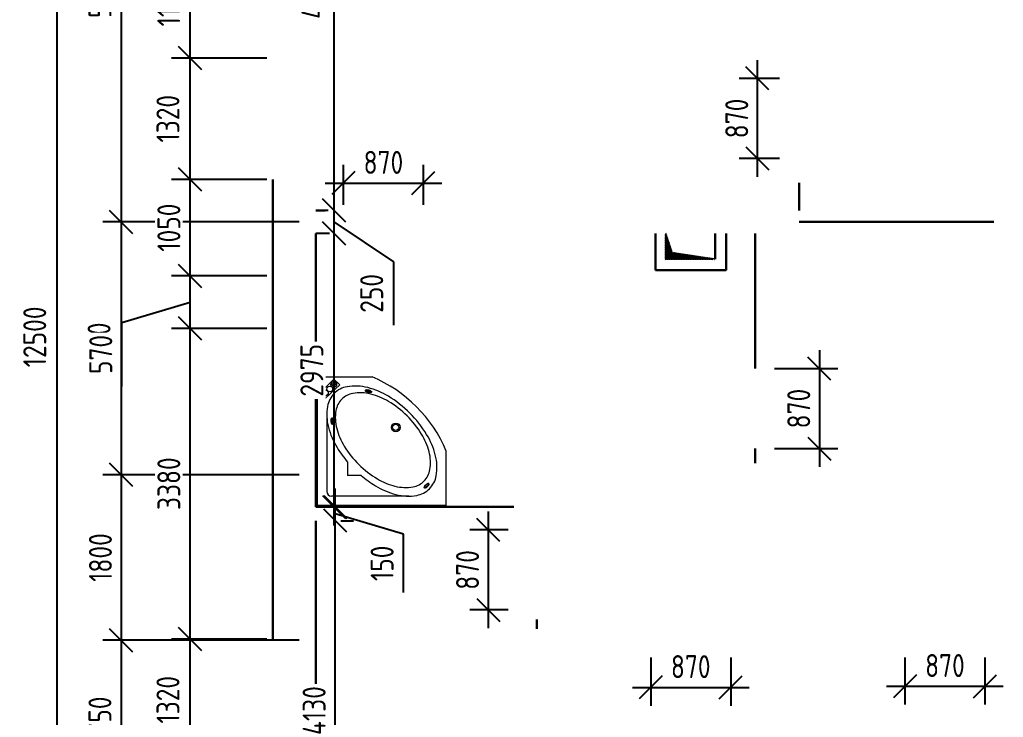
# Model space of a CAD drawing. Header units: millimetres. Extents: x 12894 to 67830, y 12768 to 34464.
# Drawn here: x 50735 to 61441, y 17780 to 25368 of the extents above; entities that cross this region are included whole.
import ezdxf

# ---------------------------------------------------------------- set-up
doc = ezdxf.new("R2010")
doc.units = ezdxf.units.MM
for name, color, linetype, lineweight in [('СПДС_ДВЕРИ', 162, 'Continuous', 35), ('СПДС_ЛЕСТНИЦЫ', 32, 'Continuous', 30), ('СПДС_ОБЪЕКТЫ', 62, 'Continuous', 15), ('СПДС_РАЗМЕРЫ', 152, 'Continuous', 25)]:
    doc.layers.add(name, color=color, linetype=linetype, lineweight=lineweight)
doc.styles.add('ГОСТ 2.304', font='CS_Gost2304.shx')
doc.dimstyles.new('СПДС', dxfattribs={"dimscale": 100, "dimtxt": 2.5, "dimasz": 2.5, "dimexe": 2, "dimexo": 0.625, "dimgap": 1, "dimtad": 1, "dimdec": 0, "dimtxsty": 'ГОСТ 2.304', "dimblk": 'OBLIQUE', "dimblk1": 'OBLIQUE', "dimblk2": 'OBLIQUE', "dimcen": 2.5, "dimdle": 2, "dimadec": 0, "dimazin": 2, "dimtfac": 0.75, "dimtdec": 4, "dimtmove": 1, "dimatfit": 3, "dimfxl": 1, "dimtfill": 1, "dimtolj": 1, "dimarcsym": 1})

# ---------------------------------------------------------------- blocks, each defined once
blk = doc.blocks.new('_Oblique')
at = {"color": 0, "linetype": 'ByBlock', "lineweight": -2}
blk.add_line((-0.5, -0.5), (0.5, 0.5), dxfattribs=at)
blk = doc.blocks.new('*D34')
at = {"layer": 'Defpoints', "color": 0, "ltscale": 100}
for p in [(53839, 18618), (51839, 16868), (53839, 16868)]:
    blk.add_point(p, dxfattribs=at)
at = {"layer": 'СПДС_РАЗМЕРЫ', "color": 0, "lineweight": -2, "ltscale": 100}
for p, q in [((51839, 18818), (51839, 16668)), ((53776, 18618), (51639, 18618)), ((53776, 16868), (51639, 16868))]:
    blk.add_line(p, q, dxfattribs=at)
at = {"layer": 'СПДС_РАЗМЕРЫ', "color": 0, "lineweight": -2, "ltscale": 100, "xscale": 250, "yscale": 250, "zscale": 250}
for p, rotation in [((51839, 18618), 90), ((51839, 16868), 270)]:
    blk.add_blockref('_Oblique', p, dxfattribs=dict(at, rotation=rotation))
at = {"layer": 'СПДС_РАЗМЕРЫ', "color": 0, "lineweight": 25, "ltscale": 100, "insert": (51609, 17743), "char_height": 250, "attachment_point": 5, "rotation": 90, "style": 'ГОСТ 2.304', "bg_fill": 3, "box_fill_scale": 1.1, "bg_fill_color": 256, "bg_fill_true_color": 13158600, "bg_fill_transparency": 0}
blk.add_mtext('\\A1;1750', dxfattribs=at)
blk = doc.blocks.new('*D35')
at = {"layer": 'Defpoints', "color": 0, "ltscale": 100}
for p in [(53839, 20418), (51839, 18618), (53839, 18618)]:
    blk.add_point(p, dxfattribs=at)
at = {"layer": 'СПДС_РАЗМЕРЫ', "color": 0, "lineweight": -2, "ltscale": 100}
for p, q in [((51839, 20618), (51839, 18418)), ((53776, 20418), (51639, 20418)), ((53776, 18618), (51639, 18618))]:
    blk.add_line(p, q, dxfattribs=at)
at = {"layer": 'СПДС_РАЗМЕРЫ', "color": 0, "lineweight": -2, "ltscale": 100, "xscale": 250, "yscale": 250, "zscale": 250}
for p, rotation in [((51839, 20418), 90), ((51839, 18618), 270)]:
    blk.add_blockref('_Oblique', p, dxfattribs=dict(at, rotation=rotation))
at = {"layer": 'СПДС_РАЗМЕРЫ', "color": 0, "lineweight": 25, "ltscale": 100, "insert": (51614, 19518), "char_height": 250, "attachment_point": 5, "rotation": 90, "style": 'ГОСТ 2.304', "bg_fill": 3, "box_fill_scale": 1.1, "bg_fill_color": 256, "bg_fill_true_color": 13158600, "bg_fill_transparency": 0}
blk.add_mtext('\\A1;1800', dxfattribs=at)
blk = doc.blocks.new('*D36')
at = {"layer": 'Defpoints', "color": 0, "ltscale": 100}
for p in [(53839, 23168), (51839, 20418), (53839, 20418)]:
    blk.add_point(p, dxfattribs=at)
at = {"layer": 'СПДС_РАЗМЕРЫ', "color": 0, "lineweight": -2, "ltscale": 100}
for p, q in [((51839, 23368), (51839, 20218)), ((53776, 23168), (51639, 23168)), ((53776, 20418), (51639, 20418))]:
    blk.add_line(p, q, dxfattribs=at)
at = {"layer": 'СПДС_РАЗМЕРЫ', "color": 0, "lineweight": -2, "ltscale": 100, "xscale": 250, "yscale": 250, "zscale": 250}
for p, rotation in [((51839, 23168), 90), ((51839, 20418), 270)]:
    blk.add_blockref('_Oblique', p, dxfattribs=dict(at, rotation=rotation))
at = {"layer": 'СПДС_РАЗМЕРЫ', "color": 0, "lineweight": 25, "ltscale": 100, "insert": (51599, 21793), "char_height": 250, "attachment_point": 5, "rotation": 90, "style": 'ГОСТ 2.304', "bg_fill": 3, "box_fill_scale": 1.1, "bg_fill_color": 256, "bg_fill_true_color": 13158600, "bg_fill_transparency": 0}
blk.add_mtext('\\A1;2750', dxfattribs=at)
blk = doc.blocks.new('*D37')
at = {"layer": 'Defpoints', "color": 0, "ltscale": 100}
for p in [(53839, 28168), (51839, 23168), (53839, 23168)]:
    blk.add_point(p, dxfattribs=at)
at = {"layer": 'СПДС_РАЗМЕРЫ', "color": 0, "lineweight": -2, "ltscale": 100}
for p, q in [((51839, 28368), (51839, 22968)), ((53776, 28168), (51639, 28168)), ((53776, 23168), (51639, 23168))]:
    blk.add_line(p, q, dxfattribs=at)
at = {"layer": 'СПДС_РАЗМЕРЫ', "color": 0, "lineweight": -2, "ltscale": 100, "xscale": 250, "yscale": 250, "zscale": 250}
for p, rotation in [((51839, 28168), 90), ((51839, 23168), 270)]:
    blk.add_blockref('_Oblique', p, dxfattribs=dict(at, rotation=rotation))
at = {"layer": 'СПДС_РАЗМЕРЫ', "color": 0, "lineweight": 25, "ltscale": 100, "insert": (51609, 25668), "char_height": 250, "attachment_point": 5, "rotation": 90, "style": 'ГОСТ 2.304', "bg_fill": 3, "box_fill_scale": 1.1, "bg_fill_color": 256, "bg_fill_true_color": 13158600, "bg_fill_transparency": 0}
blk.add_mtext('\\A1;5000', dxfattribs=at)
blk = doc.blocks.new('*D110')
at = {"layer": 'Defpoints', "color": 0, "ltscale": 100}
for p in [(53839, 28168), (51139, 15668), (53839, 15668)]:
    blk.add_point(p, dxfattribs=at)
at = {"layer": 'СПДС_РАЗМЕРЫ', "color": 0, "lineweight": -2, "ltscale": 100}
for p, q in [((51139, 28368), (51139, 15468)), ((53776, 28168), (50939, 28168)), ((53776, 15668), (50939, 15668))]:
    blk.add_line(p, q, dxfattribs=at)
at = {"layer": 'СПДС_РАЗМЕРЫ', "color": 0, "lineweight": -2, "ltscale": 100, "xscale": 250, "yscale": 250, "zscale": 250}
for p, rotation in [((51139, 28168), 90), ((51139, 15668), 270)]:
    blk.add_blockref('_Oblique', p, dxfattribs=dict(at, rotation=rotation))
at = {"layer": 'СПДС_РАЗМЕРЫ', "color": 0, "lineweight": 25, "ltscale": 100, "insert": (50899, 21918), "char_height": 250, "attachment_point": 5, "rotation": 90, "style": 'ГОСТ 2.304', "bg_fill": 3, "box_fill_scale": 1.1, "bg_fill_color": 256, "bg_fill_true_color": 13158600, "bg_fill_transparency": 0}
blk.add_mtext('\\A1;12500', dxfattribs=at)
blk = doc.blocks.new('*D112')
at = {"layer": 'Defpoints', "color": 0, "ltscale": 100}
for p in [(53839, 18618), (51839, 16868), (53839, 16868)]:
    blk.add_point(p, dxfattribs=at)
at = {"layer": 'СПДС_РАЗМЕРЫ', "color": 0, "lineweight": -2, "ltscale": 100}
for p, q in [((51839, 18818), (51839, 16668)), ((53776, 18618), (51639, 18618)), ((53776, 16868), (51639, 16868))]:
    blk.add_line(p, q, dxfattribs=at)
at = {"layer": 'СПДС_РАЗМЕРЫ', "color": 0, "lineweight": -2, "ltscale": 100, "xscale": 250, "yscale": 250, "zscale": 250}
for p, rotation in [((51839, 18618), 90), ((51839, 16868), 270)]:
    blk.add_blockref('_Oblique', p, dxfattribs=dict(at, rotation=rotation))
at = {"layer": 'СПДС_РАЗМЕРЫ', "color": 0, "lineweight": 25, "ltscale": 100, "insert": (51609, 17743), "char_height": 250, "attachment_point": 5, "rotation": 90, "style": 'ГОСТ 2.304', "bg_fill": 3, "box_fill_scale": 1.1, "bg_fill_color": 256, "bg_fill_true_color": 13158600, "bg_fill_transparency": 0}
blk.add_mtext('\\A1;1750', dxfattribs=at)
blk = doc.blocks.new('*D113')
at = {"layer": 'Defpoints', "color": 0, "ltscale": 100}
for p in [(53839, 20418), (51839, 18618), (53839, 18618)]:
    blk.add_point(p, dxfattribs=at)
at = {"layer": 'СПДС_РАЗМЕРЫ', "color": 0, "lineweight": -2, "ltscale": 100}
for p, q in [((51839, 20618), (51839, 18418)), ((53776, 20418), (51639, 20418)), ((53776, 18618), (51639, 18618))]:
    blk.add_line(p, q, dxfattribs=at)
at = {"layer": 'СПДС_РАЗМЕРЫ', "color": 0, "lineweight": -2, "ltscale": 100, "xscale": 250, "yscale": 250, "zscale": 250}
for p, rotation in [((51839, 20418), 90), ((51839, 18618), 270)]:
    blk.add_blockref('_Oblique', p, dxfattribs=dict(at, rotation=rotation))
at = {"layer": 'СПДС_РАЗМЕРЫ', "color": 0, "lineweight": 25, "ltscale": 100, "insert": (51614, 19518), "char_height": 250, "attachment_point": 5, "rotation": 90, "style": 'ГОСТ 2.304', "bg_fill": 3, "box_fill_scale": 1.1, "bg_fill_color": 256, "bg_fill_true_color": 13158600, "bg_fill_transparency": 0}
blk.add_mtext('\\A1;1800', dxfattribs=at)
blk = doc.blocks.new('*D114')
at = {"layer": 'Defpoints', "color": 0, "ltscale": 100}
for p in [(53839, 23168), (51839, 20418), (53839, 20418)]:
    blk.add_point(p, dxfattribs=at)
at = {"layer": 'СПДС_РАЗМЕРЫ', "color": 0, "lineweight": -2, "ltscale": 100}
for p, q in [((51839, 23368), (51839, 20218)), ((53776, 23168), (51639, 23168)), ((53776, 20418), (51639, 20418))]:
    blk.add_line(p, q, dxfattribs=at)
at = {"layer": 'СПДС_РАЗМЕРЫ', "color": 0, "lineweight": -2, "ltscale": 100, "xscale": 250, "yscale": 250, "zscale": 250}
for p, rotation in [((51839, 23168), 90), ((51839, 20418), 270)]:
    blk.add_blockref('_Oblique', p, dxfattribs=dict(at, rotation=rotation))
at = {"layer": 'СПДС_РАЗМЕРЫ', "color": 0, "lineweight": 25, "ltscale": 100, "insert": (51599, 21793), "char_height": 250, "attachment_point": 5, "rotation": 90, "style": 'ГОСТ 2.304', "bg_fill": 3, "box_fill_scale": 1.1, "bg_fill_color": 256, "bg_fill_true_color": 13158600, "bg_fill_transparency": 0}
blk.add_mtext('\\A1;2750', dxfattribs=at)
blk = doc.blocks.new('*D115')
at = {"layer": 'Defpoints', "color": 0, "ltscale": 100}
for p in [(53839, 28168), (51839, 23168), (53839, 23168)]:
    blk.add_point(p, dxfattribs=at)
at = {"layer": 'СПДС_РАЗМЕРЫ', "color": 0, "lineweight": -2, "ltscale": 100}
for p, q in [((51839, 28368), (51839, 22968)), ((53776, 28168), (51639, 28168)), ((53776, 23168), (51639, 23168))]:
    blk.add_line(p, q, dxfattribs=at)
at = {"layer": 'СПДС_РАЗМЕРЫ', "color": 0, "lineweight": -2, "ltscale": 100, "xscale": 250, "yscale": 250, "zscale": 250}
for p, rotation in [((51839, 28168), 90), ((51839, 23168), 270)]:
    blk.add_blockref('_Oblique', p, dxfattribs=dict(at, rotation=rotation))
at = {"layer": 'СПДС_РАЗМЕРЫ', "color": 0, "lineweight": 25, "ltscale": 100, "insert": (51609, 25668), "char_height": 250, "attachment_point": 5, "rotation": 90, "style": 'ГОСТ 2.304', "bg_fill": 3, "box_fill_scale": 1.1, "bg_fill_color": 256, "bg_fill_true_color": 13158600, "bg_fill_transparency": 0}
blk.add_mtext('\\A1;5000', dxfattribs=at)
blk = doc.blocks.new('*D122')
at = {"layer": 'Defpoints', "color": 0, "ltscale": 100}
for p in [(52589, 18631), (53489, 18631), (53489, 17311)]:
    blk.add_point(p, dxfattribs=at)
at = {"layer": 'СПДС_РАЗМЕРЫ', "color": 0, "lineweight": -2, "ltscale": 100}
for p, q in [((52589, 17111), (52589, 18831)), ((53426, 18631), (52389, 18631)), ((53426, 17311), (52389, 17311))]:
    blk.add_line(p, q, dxfattribs=at)
at = {"layer": 'СПДС_РАЗМЕРЫ', "color": 0, "lineweight": -2, "ltscale": 100, "xscale": 250, "yscale": 250, "zscale": 250}
for p, rotation in [((52589, 18631), 90), ((52589, 17311), 270)]:
    blk.add_blockref('_Oblique', p, dxfattribs=dict(at, rotation=rotation))
at = {"layer": 'СПДС_РАЗМЕРЫ', "color": 0, "ltscale": 100, "insert": (52349, 17971), "char_height": 250, "attachment_point": 5, "rotation": 90, "style": 'ГОСТ 2.304', "bg_fill": 3, "box_fill_scale": 1.1, "bg_fill_color": 256, "bg_fill_true_color": 13158600, "bg_fill_transparency": 0}
blk.add_mtext('\\A1;1320', dxfattribs=at)
blk = doc.blocks.new('*D129')
at = {"layer": 'Defpoints', "color": 0, "ltscale": 100}
for p in [(52589, 22011), (53489, 22011), (53489, 18631)]:
    blk.add_point(p, dxfattribs=at)
at = {"layer": 'СПДС_РАЗМЕРЫ', "color": 0, "lineweight": -2, "ltscale": 100}
for p, q in [((52589, 18431), (52589, 22211)), ((53426, 22011), (52389, 22011)), ((53426, 18631), (52389, 18631))]:
    blk.add_line(p, q, dxfattribs=at)
at = {"layer": 'СПДС_РАЗМЕРЫ', "color": 0, "lineweight": -2, "ltscale": 100, "xscale": 250, "yscale": 250, "zscale": 250}
for p, rotation in [((52589, 22011), 90), ((52589, 18631), 270)]:
    blk.add_blockref('_Oblique', p, dxfattribs=dict(at, rotation=rotation))
at = {"layer": 'СПДС_РАЗМЕРЫ', "color": 0, "ltscale": 100, "insert": (52359, 20321), "char_height": 250, "attachment_point": 5, "rotation": 90, "style": 'ГОСТ 2.304', "bg_fill": 3, "box_fill_scale": 1.1, "bg_fill_color": 256, "bg_fill_true_color": 13158600, "bg_fill_transparency": 0}
blk.add_mtext('\\A1;3380', dxfattribs=at)
blk = doc.blocks.new('*D130')
at = {"layer": 'Defpoints', "color": 0, "ltscale": 100}
for p in [(52589, 22581), (53489, 22581), (53489, 22011)]:
    blk.add_point(p, dxfattribs=at)
at = {"layer": 'СПДС_РАЗМЕРЫ', "color": 0, "lineweight": -2, "ltscale": 100}
for p, q in [((52589, 21811), (52589, 22781)), ((53426, 22581), (52389, 22581)), ((51848, 22074), (52589, 22296)), ((51848, 21380), (51848, 22074)), ((53426, 22011), (52389, 22011))]:
    blk.add_line(p, q, dxfattribs=at)
at = {"layer": 'СПДС_РАЗМЕРЫ', "color": 0, "lineweight": -2, "ltscale": 100, "xscale": 250, "yscale": 250, "zscale": 250}
for p, rotation in [((52589, 22581), 90), ((52589, 22011), 270)]:
    blk.add_blockref('_Oblique', p, dxfattribs=dict(at, rotation=rotation))
at = {"layer": 'СПДС_РАЗМЕРЫ', "color": 0, "ltscale": 100, "insert": (51618, 21727), "char_height": 250, "attachment_point": 5, "rotation": 90, "style": 'ГОСТ 2.304', "bg_fill": 3, "box_fill_scale": 1.1, "bg_fill_color": 256, "bg_fill_true_color": 13158600, "bg_fill_transparency": 0}
blk.add_mtext('\\A1;570', dxfattribs=at)
blk = doc.blocks.new('*D132')
at = {"layer": 'Defpoints', "color": 0, "ltscale": 100}
for p in [(52589, 23631), (53489, 23631), (53489, 22581)]:
    blk.add_point(p, dxfattribs=at)
at = {"layer": 'СПДС_РАЗМЕРЫ', "color": 0, "lineweight": -2, "ltscale": 100}
for p, q in [((52589, 22381), (52589, 23831)), ((53426, 23631), (52389, 23631)), ((53426, 22581), (52389, 22581))]:
    blk.add_line(p, q, dxfattribs=at)
at = {"layer": 'СПДС_РАЗМЕРЫ', "color": 0, "lineweight": -2, "ltscale": 100, "xscale": 250, "yscale": 250, "zscale": 250}
for p, rotation in [((52589, 23631), 90), ((52589, 22581), 270)]:
    blk.add_blockref('_Oblique', p, dxfattribs=dict(at, rotation=rotation))
at = {"layer": 'СПДС_РАЗМЕРЫ', "color": 0, "ltscale": 100, "insert": (52359, 23106), "char_height": 250, "attachment_point": 5, "rotation": 90, "style": 'ГОСТ 2.304', "bg_fill": 3, "box_fill_scale": 1.1, "bg_fill_color": 256, "bg_fill_true_color": 13158600, "bg_fill_transparency": 0}
blk.add_mtext('\\A1;1050', dxfattribs=at)
blk = doc.blocks.new('*D134')
at = {"layer": 'Defpoints', "color": 0, "ltscale": 100}
for p in [(52589, 24951), (53489, 24951), (53489, 23631)]:
    blk.add_point(p, dxfattribs=at)
at = {"layer": 'СПДС_РАЗМЕРЫ', "color": 0, "lineweight": -2, "ltscale": 100}
for p, q in [((52589, 23431), (52589, 25151)), ((53426, 24951), (52389, 24951)), ((53426, 23631), (52389, 23631))]:
    blk.add_line(p, q, dxfattribs=at)
at = {"layer": 'СПДС_РАЗМЕРЫ', "color": 0, "lineweight": -2, "ltscale": 100, "xscale": 250, "yscale": 250, "zscale": 250}
for p, rotation in [((52589, 24951), 90), ((52589, 23631), 270)]:
    blk.add_blockref('_Oblique', p, dxfattribs=dict(at, rotation=rotation))
at = {"layer": 'СПДС_РАЗМЕРЫ', "color": 0, "ltscale": 100, "insert": (52349, 24291), "char_height": 250, "attachment_point": 5, "rotation": 90, "style": 'ГОСТ 2.304', "bg_fill": 3, "box_fill_scale": 1.1, "bg_fill_color": 256, "bg_fill_true_color": 13158600, "bg_fill_transparency": 0}
blk.add_mtext('\\A1;1320', dxfattribs=at)
blk = doc.blocks.new('*D136')
at = {"layer": 'Defpoints', "color": 0, "ltscale": 100}
for p in [(52589, 26138), (53489, 26138), (53489, 24951)]:
    blk.add_point(p, dxfattribs=at)
at = {"layer": 'СПДС_РАЗМЕРЫ', "color": 0, "lineweight": -2, "ltscale": 100}
for p, q in [((52589, 24751), (52589, 26338)), ((53426, 26138), (52389, 26138)), ((53426, 24951), (52389, 24951))]:
    blk.add_line(p, q, dxfattribs=at)
at = {"layer": 'СПДС_РАЗМЕРЫ', "color": 0, "lineweight": -2, "ltscale": 100, "xscale": 250, "yscale": 250, "zscale": 250}
for p, rotation in [((52589, 26138), 90), ((52589, 24951), 270)]:
    blk.add_blockref('_Oblique', p, dxfattribs=dict(at, rotation=rotation))
at = {"layer": 'СПДС_РАЗМЕРЫ', "color": 0, "ltscale": 100, "insert": (52357, 25545), "char_height": 250, "attachment_point": 5, "rotation": 90, "style": 'ГОСТ 2.304', "bg_fill": 3, "box_fill_scale": 1.1, "bg_fill_color": 256, "bg_fill_true_color": 13158600, "bg_fill_transparency": 0}
blk.add_mtext('\\A1;1186', dxfattribs=at)
blk = doc.blocks.new('*D295')
at = {"layer": 'Defpoints', "color": 0, "ltscale": 100}
for p in [(58765, 24729), (59069, 24729), (59069, 23859)]:
    blk.add_point(p, dxfattribs=at)
at = {"layer": 'СПДС_РАЗМЕРЫ', "color": 0, "lineweight": -2, "ltscale": 100}
for p, q in [((58765, 23659), (58765, 24929)), ((59006, 24729), (58565, 24729)), ((59006, 23859), (58565, 23859))]:
    blk.add_line(p, q, dxfattribs=at)
at = {"layer": 'СПДС_РАЗМЕРЫ', "color": 0, "lineweight": -2, "ltscale": 100, "xscale": 250, "yscale": 250, "zscale": 250}
for p, rotation in [((58765, 24729), 90), ((58765, 23859), 270)]:
    blk.add_blockref('_Oblique', p, dxfattribs=dict(at, rotation=rotation))
at = {"layer": 'СПДС_РАЗМЕРЫ', "color": 0, "ltscale": 100, "insert": (58540, 24294), "char_height": 250, "attachment_point": 5, "rotation": 90, "style": 'ГОСТ 2.304', "bg_fill": 3, "box_fill_scale": 1.1, "bg_fill_color": 256, "bg_fill_true_color": 13158600, "bg_fill_transparency": 0}
blk.add_mtext('\\A1;870', dxfattribs=at)
blk = doc.blocks.new('*D296')
at = {"layer": 'Defpoints', "color": 0, "ltscale": 100}
for p in [(58889, 21573), (58889, 20703), (59440, 20703)]:
    blk.add_point(p, dxfattribs=at)
at = {"layer": 'СПДС_РАЗМЕРЫ', "color": 0, "lineweight": -2, "ltscale": 100}
for p, q in [((59440, 21773), (59440, 20503)), ((58951, 21573), (59640, 21573)), ((58951, 20703), (59640, 20703))]:
    blk.add_line(p, q, dxfattribs=at)
at = {"layer": 'СПДС_РАЗМЕРЫ', "color": 0, "lineweight": -2, "ltscale": 100, "xscale": 250, "yscale": 250, "zscale": 250}
for p, rotation in [((59440, 21573), 90), ((59440, 20703), 270)]:
    blk.add_blockref('_Oblique', p, dxfattribs=dict(at, rotation=rotation))
at = {"layer": 'СПДС_РАЗМЕРЫ', "color": 0, "ltscale": 100, "insert": (59215, 21138), "char_height": 250, "attachment_point": 5, "rotation": 90, "style": 'ГОСТ 2.304', "bg_fill": 3, "box_fill_scale": 1.1, "bg_fill_color": 256, "bg_fill_true_color": 13158600, "bg_fill_transparency": 0}
blk.add_mtext('\\A1;870', dxfattribs=at)
blk = doc.blocks.new('*D297')
at = {"layer": 'Defpoints', "color": 0, "ltscale": 100}
for p in [(55129, 23591), (54259, 23293), (55129, 23293)]:
    blk.add_point(p, dxfattribs=at)
at = {"layer": 'СПДС_РАЗМЕРЫ', "color": 0, "lineweight": -2, "ltscale": 100}
for p, q in [((54259, 23355), (54259, 23791)), ((55129, 23355), (55129, 23791)), ((54059, 23591), (55329, 23591))]:
    blk.add_line(p, q, dxfattribs=at)
at = {"layer": 'СПДС_РАЗМЕРЫ', "color": 0, "lineweight": -2, "ltscale": 100, "xscale": 250, "yscale": 250, "zscale": 250, "rotation": 180}
blk.add_blockref('_Oblique', (54259, 23591), dxfattribs=at)
at = {"layer": 'СПДС_РАЗМЕРЫ', "color": 0, "lineweight": -2, "ltscale": 100, "xscale": 250, "yscale": 250, "zscale": 250}
blk.add_blockref('_Oblique', (55129, 23591), dxfattribs=at)
at = {"layer": 'СПДС_РАЗМЕРЫ', "color": 0, "ltscale": 100, "insert": (54694, 23816), "char_height": 250, "attachment_point": 5, "style": 'ГОСТ 2.304', "bg_fill": 3, "box_fill_scale": 1.1, "bg_fill_color": 256, "bg_fill_true_color": 13158600, "bg_fill_transparency": 0}
blk.add_mtext('\\A1;870', dxfattribs=at)
blk = doc.blocks.new('*D298')
at = {"layer": 'Defpoints', "color": 0, "ltscale": 100}
for p in [(56114, 19818), (55835, 18948), (56114, 18948)]:
    blk.add_point(p, dxfattribs=at)
at = {"layer": 'СПДС_РАЗМЕРЫ', "color": 0, "lineweight": -2, "ltscale": 100}
for p, q in [((55835, 20018), (55835, 18748)), ((56051, 19818), (55635, 19818)), ((56051, 18948), (55635, 18948))]:
    blk.add_line(p, q, dxfattribs=at)
at = {"layer": 'СПДС_РАЗМЕРЫ', "color": 0, "lineweight": -2, "ltscale": 100, "xscale": 250, "yscale": 250, "zscale": 250}
for p, rotation in [((55835, 19818), 90), ((55835, 18948), 270)]:
    blk.add_blockref('_Oblique', p, dxfattribs=dict(at, rotation=rotation))
at = {"layer": 'СПДС_РАЗМЕРЫ', "color": 0, "ltscale": 100, "insert": (55610, 19383), "char_height": 250, "attachment_point": 5, "rotation": 90, "style": 'ГОСТ 2.304', "bg_fill": 3, "box_fill_scale": 1.1, "bg_fill_color": 256, "bg_fill_true_color": 13158600, "bg_fill_transparency": 0}
blk.add_mtext('\\A1;870', dxfattribs=at)
blk = doc.blocks.new('*D299')
at = {"layer": 'Defpoints', "color": 0, "ltscale": 100}
for p in [(57604, 18493), (58474, 18493), (58474, 18106)]:
    blk.add_point(p, dxfattribs=at)
at = {"layer": 'СПДС_РАЗМЕРЫ', "color": 0, "lineweight": -2, "ltscale": 100}
for p, q in [((57604, 18430), (57604, 17906)), ((58474, 18430), (58474, 17906)), ((57404, 18106), (58674, 18106))]:
    blk.add_line(p, q, dxfattribs=at)
at = {"layer": 'СПДС_РАЗМЕРЫ', "color": 0, "lineweight": -2, "ltscale": 100, "xscale": 250, "yscale": 250, "zscale": 250, "rotation": 180}
blk.add_blockref('_Oblique', (57604, 18106), dxfattribs=at)
at = {"layer": 'СПДС_РАЗМЕРЫ', "color": 0, "lineweight": -2, "ltscale": 100, "xscale": 250, "yscale": 250, "zscale": 250}
blk.add_blockref('_Oblique', (58474, 18106), dxfattribs=at)
at = {"layer": 'СПДС_РАЗМЕРЫ', "color": 0, "ltscale": 100, "insert": (58039, 18331), "char_height": 250, "attachment_point": 5, "style": 'ГОСТ 2.304', "bg_fill": 3, "box_fill_scale": 1.1, "bg_fill_color": 256, "bg_fill_true_color": 13158600, "bg_fill_transparency": 0}
blk.add_mtext('\\A1;870', dxfattribs=at)
blk = doc.blocks.new('*D300')
at = {"layer": 'Defpoints', "color": 0, "ltscale": 100}
for p in [(60371, 18493), (61241, 18493), (61241, 18118)]:
    blk.add_point(p, dxfattribs=at)
at = {"layer": 'СПДС_РАЗМЕРЫ', "color": 0, "lineweight": -2, "ltscale": 100}
for p, q in [((60371, 18430), (60371, 17918)), ((61241, 18430), (61241, 17918)), ((60171, 18118), (61441, 18118))]:
    blk.add_line(p, q, dxfattribs=at)
at = {"layer": 'СПДС_РАЗМЕРЫ', "color": 0, "lineweight": -2, "ltscale": 100, "xscale": 250, "yscale": 250, "zscale": 250, "rotation": 180}
blk.add_blockref('_Oblique', (60371, 18118), dxfattribs=at)
at = {"layer": 'СПДС_РАЗМЕРЫ', "color": 0, "lineweight": -2, "ltscale": 100, "xscale": 250, "yscale": 250, "zscale": 250}
blk.add_blockref('_Oblique', (61241, 18118), dxfattribs=at)
at = {"layer": 'СПДС_РАЗМЕРЫ', "color": 0, "ltscale": 100, "insert": (60806, 18343), "char_height": 250, "attachment_point": 5, "style": 'ГОСТ 2.304', "bg_fill": 3, "box_fill_scale": 1.1, "bg_fill_color": 256, "bg_fill_true_color": 13158600, "bg_fill_transparency": 0}
blk.add_mtext('\\A1;870', dxfattribs=at)
blk = doc.blocks.new('s_93')
for p, q in [((0, -1400), (0, 0)), ((0, 0), (1400, 0)), ((1400, 0), (1400, -592)), ((1018, -100), (152, -100)), ((102, -993), (102, -150)), ((326, -472), (326, -325)), ((472, -325), (326, -325)), ((0, -1400), (592, -1400))]:
    blk.add_line(p, q)
for points in [[(1005, -1003, 0.059635), (1188, -770, 0.073145), (1282, -547, 0.106765), (1292, -320, 0.154982), (1219, -180, 0.154982), (1078, -107, 0.106765), (852, -117, 0.073145), (629, -212, 0.038861), (472, -325, 0.059635)], [(326, -472, 0.038717), (214, -629, 0.073145), (119, -852, 0.106765), (110, -1078, 0.154982), (183, -1218, 0.154982), (324, -1291, 0.106765), (550, -1281, 0.073145), (773, -1186, 0.059635), (1005, -1003, 0.059635)]]:
    blk.add_lwpolyline(points, format="xyb")
blk.add_lwpolyline([(1375, -178), (1227, -26), (1166, -86), (1314, -240)], close=True)
for points in [[(446, -448, 0.060096), (290, -650, 0.07356), (210, -842, 0.106832), (203, -1038, 0.154019), (267, -1159, 0.154019), (390, -1222, 0.106832), (585, -1213, 0.07356), (777, -1131, 0.060096), (976, -973, 0.060096), (1132, -771, 0.07356), (1212, -578, 0.106832), (1219, -383, 0.154019), (1155, -262, 0.154019), (1032, -199, 0.106832), (837, -208, 0.07356), (645, -290, 0.060096)], [(917, -145, 0.028254), (904, -146, 0.038618), (895, -149, 0.079399), (886, -153, 0.251746), (883, -160, 0.251746), (887, -166, 0.079399), (896, -170, 0.038618), (906, -171, 0.028254), (919, -171, 0.028254), (931, -169, 0.038618), (941, -167, 0.079399), (949, -162, 0.251746), (952, -156, 0.251746), (948, -149, 0.079399), (939, -146, 0.038618), (930, -145, 0.028254)], [(917, -150, 0.028254), (905, -151, 0.038618), (897, -153, 0.079399), (889, -157, 0.251746), (888, -160, 0.251746), (890, -162, 0.079399), (897, -165, 0.038618), (906, -166, 0.028254), (918, -166, 0.028254), (930, -164, 0.038618), (939, -162, 0.079399), (946, -158, 0.251746), (947, -156, 0.251746), (946, -154, 0.079399), (938, -151, 0.038618), (929, -150, 0.028254)], [(1257, -557, -0.028254), (1253, -569, -0.038618), (1248, -577, -0.079399), (1242, -585, -0.251746), (1235, -587, -0.251746), (1230, -582, -0.079399), (1228, -572, -0.038618), (1229, -562, -0.028254), (1231, -550, -0.028254), (1235, -538, -0.038618), (1239, -529, -0.079399), (1245, -522, -0.251746), (1253, -520, -0.251746), (1258, -525, -0.079399), (1260, -534, -0.038618), (1259, -544, -0.028254)], [(1252, -555, -0.028254), (1248, -567, -0.038618), (1244, -575, -0.079399), (1239, -581, -0.251746), (1236, -582, -0.251746), (1234, -580, -0.079399), (1233, -572, -0.038618), (1234, -563, -0.028254), (1236, -551, -0.028254), (1240, -540, -0.038618), (1244, -532, -0.079399), (1249, -525, -0.251746), (1251, -525, -0.251746), (1253, -527, -0.079399), (1255, -535, -0.038618), (1254, -543, -0.028254)], [(205, -1194, 0.028254), (213, -1203, 0.038618), (221, -1209, 0.079399), (230, -1214, 0.251746), (237, -1212, 0.251746), (240, -1205, 0.079399), (237, -1196, 0.038618), (232, -1187, 0.028254), (225, -1177, 0.028254), (216, -1168, 0.038618), (209, -1162, 0.079399), (200, -1158, 0.251746), (193, -1159, 0.251746), (190, -1166, 0.079399), (193, -1175, 0.038618), (197, -1184, 0.028254)], [(209, -1191, 0.028254), (217, -1200, 0.038618), (224, -1205, 0.079399), (231, -1209, 0.251746), (234, -1208, 0.251746), (235, -1206, 0.079399), (233, -1198, 0.038618), (228, -1190, 0.028254), (221, -1180, 0.028254), (213, -1171, 0.038618), (206, -1166, 0.079399), (199, -1162, 0.251746), (196, -1163, 0.251746), (195, -1165, 0.079399), (197, -1173, 0.038618), (201, -1181, 0.028254)]]:
    blk.add_lwpolyline(points, format="xyb", close=True)
for centre, radius in [((1225, -85), 31.2), ((1267, -132), 31.2), ((1315, -175), 31.2), ((1315, -175), 16.3), ((850, -850), 47.2), ((850, -850), 33.7)]:
    blk.add_circle(centre, radius)
for centre, radius, start, end in [((152, -150), 50, 90, 180), ((0, 0), 1520, 292.9195, 337.0805)]:
    blk.add_arc(centre, radius, start, end)
blk = doc.blocks.new('*D327')
at = {"layer": 'Defpoints', "color": 0, "ltscale": 100}
for p in [(54169, 19918), (54170, 19918), (54169, 15788)]:
    blk.add_point(p, dxfattribs=at)
at = {"layer": 'СПДС_РАЗМЕРЫ', "color": 0, "lineweight": -2, "ltscale": 100}
for p, q in [((54170, 15588), (54170, 20118)), ((54231, 19918), (54370, 19918)), ((54231, 15788), (54370, 15788))]:
    blk.add_line(p, q, dxfattribs=at)
at = {"layer": 'СПДС_РАЗМЕРЫ', "color": 0, "lineweight": -2, "ltscale": 100, "xscale": 250, "yscale": 250, "zscale": 250}
for p, rotation in [((54170, 19918), 90), ((54170, 15788), 270)]:
    blk.add_blockref('_Oblique', p, dxfattribs=dict(at, rotation=rotation))
at = {"layer": 'СПДС_РАЗМЕРЫ', "color": 0, "ltscale": 100, "insert": (53940, 17853), "char_height": 250, "attachment_point": 5, "rotation": 90, "style": 'ГОСТ 2.304', "bg_fill": 3, "box_fill_scale": 1.1, "bg_fill_color": 256, "bg_fill_true_color": 13158600, "bg_fill_transparency": 0}
blk.add_mtext('\\A1;4130', dxfattribs=at)
blk = doc.blocks.new('*D328')
at = {"layer": 'Defpoints', "color": 0, "ltscale": 100}
for p in [(54170, 20068), (54170, 20068), (54169, 19918)]:
    blk.add_point(p, dxfattribs=at)
at = {"layer": 'СПДС_РАЗМЕРЫ', "color": 0, "lineweight": -2, "ltscale": 100}
for p, q in [((54170, 19718), (54170, 20268)), ((54233, 20068), (54370, 20068)), ((54911, 19771), (54170, 19993)), ((54231, 19918), (54370, 19918)), ((54911, 19139), (54911, 19771))]:
    blk.add_line(p, q, dxfattribs=at)
at = {"layer": 'СПДС_РАЗМЕРЫ', "color": 0, "lineweight": -2, "ltscale": 100, "xscale": 250, "yscale": 250, "zscale": 250}
for p, rotation in [((54170, 20068), 270), ((54170, 19918), 90)]:
    blk.add_blockref('_Oblique', p, dxfattribs=dict(at, rotation=rotation))
at = {"layer": 'СПДС_РАЗМЕРЫ', "color": 0, "ltscale": 100, "insert": (54680, 19455), "char_height": 250, "attachment_point": 5, "rotation": 90, "style": 'ГОСТ 2.304', "bg_fill": 3, "box_fill_scale": 1.1, "bg_fill_color": 256, "bg_fill_true_color": 13158600, "bg_fill_transparency": 0}
blk.add_mtext('\\A1;150', dxfattribs=at)
blk = doc.blocks.new('*D329')
at = {"layer": 'Defpoints', "color": 0, "ltscale": 100}
for p in [(54157, 23043), (54170, 23043), (54170, 20068)]:
    blk.add_point(p, dxfattribs=at)
at = {"layer": 'СПДС_РАЗМЕРЫ', "color": 0, "lineweight": -2, "ltscale": 100}
for p, q in [((54157, 19868), (54157, 23243)), ((54108, 23043), (53957, 23043)), ((54108, 20068), (53957, 20068))]:
    blk.add_line(p, q, dxfattribs=at)
at = {"layer": 'СПДС_РАЗМЕРЫ', "color": 0, "lineweight": -2, "ltscale": 100, "xscale": 250, "yscale": 250, "zscale": 250}
for p, rotation in [((54157, 23043), 90), ((54157, 20068), 270)]:
    blk.add_blockref('_Oblique', p, dxfattribs=dict(at, rotation=rotation))
at = {"layer": 'СПДС_РАЗМЕРЫ', "color": 0, "ltscale": 100, "insert": (53915, 21555), "char_height": 250, "attachment_point": 5, "rotation": 90, "style": 'ГОСТ 2.304', "bg_fill": 3, "box_fill_scale": 1.1, "bg_fill_color": 256, "bg_fill_true_color": 13158600, "bg_fill_transparency": 0}
blk.add_mtext('\\A1;2975', dxfattribs=at)
blk = doc.blocks.new('*D330')
at = {"layer": 'Defpoints', "color": 0, "ltscale": 100}
for p in [(54157, 23293), (54157, 23293), (54157, 23043)]:
    blk.add_point(p, dxfattribs=at)
at = {"layer": 'СПДС_РАЗМЕРЫ', "color": 0, "lineweight": -2, "ltscale": 100}
for p, q in [((54157, 22843), (54157, 23493)), ((54094, 23293), (53957, 23293)), ((54807, 22734), (54157, 23168)), ((54094, 23043), (53957, 23043)), ((54807, 22047), (54807, 22734))]:
    blk.add_line(p, q, dxfattribs=at)
at = {"layer": 'СПДС_РАЗМЕРЫ', "color": 0, "lineweight": -2, "ltscale": 100, "xscale": 250, "yscale": 250, "zscale": 250}
for p, rotation in [((54157, 23293), 90), ((54157, 23043), 270)]:
    blk.add_blockref('_Oblique', p, dxfattribs=dict(at, rotation=rotation))
at = {"layer": 'СПДС_РАЗМЕРЫ', "color": 0, "ltscale": 100, "insert": (54567, 22391), "char_height": 250, "attachment_point": 5, "rotation": 90, "style": 'ГОСТ 2.304', "bg_fill": 3, "box_fill_scale": 1.1, "bg_fill_color": 256, "bg_fill_true_color": 13158600, "bg_fill_transparency": 0}
blk.add_mtext('\\A1;250', dxfattribs=at)
blk = doc.blocks.new('*D331')
at = {"layer": 'Defpoints', "color": 0, "ltscale": 100}
for p in [(54157, 28048), (54157, 28048), (54157, 23293)]:
    blk.add_point(p, dxfattribs=at)
at = {"layer": 'СПДС_РАЗМЕРЫ', "color": 0, "lineweight": -2, "ltscale": 100}
for p, q in [((54157, 23093), (54157, 28248)), ((54094, 28048), (53957, 28048)), ((54094, 23293), (53957, 23293))]:
    blk.add_line(p, q, dxfattribs=at)
at = {"layer": 'СПДС_РАЗМЕРЫ', "color": 0, "lineweight": -2, "ltscale": 100, "xscale": 250, "yscale": 250, "zscale": 250}
for p, rotation in [((54157, 28048), 90), ((54157, 23293), 270)]:
    blk.add_blockref('_Oblique', p, dxfattribs=dict(at, rotation=rotation))
at = {"layer": 'СПДС_РАЗМЕРЫ', "color": 0, "ltscale": 100, "insert": (53927, 25670), "char_height": 250, "attachment_point": 5, "rotation": 90, "style": 'ГОСТ 2.304', "bg_fill": 3, "box_fill_scale": 1.1, "bg_fill_color": 256, "bg_fill_true_color": 13158600, "bg_fill_transparency": 0}
blk.add_mtext('\\A1;4755', dxfattribs=at)

msp = doc.modelspace()

# ---------------------------------------------------------------- hatches: boundary and pattern name
at = {"layer": 'СПДС_ДВЕРИ', "linetype": 'Continuous', "lineweight": 30, "ltscale": 100}
h = msp.add_hatch(dxfattribs=at)
h.set_pattern_fill('ANSI31', color=256, angle=90)
h.set_pattern_definition([(135, (45668.3612, 33041.9346), (-2.245064, -2.245064), [])])
h.paths.add_polyline_path([(57766.2, 23042.7), (57835.6, 22833.5), (58306.2, 22762.7), (57766.2, 22762.7)])

# ---------------------------------------------------------------- linework, layer by layer
for p, q in [((57654, 22642.7), (57654, 23042.7)), ((58306.2, 23042.7), (58306.2, 22762.7)), ((58424.2, 23042.7), (58424.2, 22642.7)), ((58424.2, 22642.7), (57654, 22642.7))]:
    msp.add_line(p, q, dxfattribs=at)
at = {"layer": 'СПДС_ЛЕСТНИЦЫ', "ltscale": 100}
for p, q in [((59219, 23292.7), (59219, 23592.7)), ((53959, 23292.7), (54059, 23292.7)), ((59219, 23167.7), (61339, 23167.7)), ((53959, 20067.7), (53959, 23042.7)), ((53959, 20067.7), (53959, 23042.7)), ((58739, 23042.7), (58739, 21572.7)), ((58739, 20542.7), (58739, 20702.7)), ((58739, 20542.7), (58739, 20702.7)), ((53959, 20417.7), (53959, 20067.7)), ((53959, 20067.7), (56114, 20067.7)), ((53959, 19917.7), (53958.8, 15787.7)), ((56364, 18742.7), (56364, 18842.7))]:
    msp.add_line(p, q, dxfattribs=at)

# ---------------------------------------------------------------- block references
at = {"layer": 'СПДС_ОБЪЕКТЫ', "rotation": 90}
msp.add_blockref('s_93', (53978.2, 20084), dxfattribs=at)

# ---------------------------------------------------------------- dimensions: what is measured, and where the dimension line sits
at = {"layer": 'СПДС_РАЗМЕРЫ', "ltscale": 100}
for base, p1, p2, picture, middle in [((58765.5, 24729), (59069, 23859), (59069, 24729), '*D295', (58540.5, 24294)), ((59439.7, 20702.7), (58889, 21572.7), (58889, 20702.7), '*D296', (59214.7, 21137.7))]:
    dim = msp.add_linear_dim(base=base, p1=p1, p2=p2, angle=90, dimstyle='СПДС', dxfattribs=at)
    dim.commit()
    dim.dimension.update_dxf_attribs({"geometry": picture, "text_midpoint": middle})
at = {"layer": 'СПДС_РАЗМЕРЫ', "lineweight": 25, "ltscale": 100}
dim = msp.add_linear_dim(base=(51839, 16867.7), p1=(53839, 18617.7), p2=(53839, 16867.7), angle=270, dimstyle='СПДС', dxfattribs=at)
dim.commit()
dim.dimension.update_dxf_attribs({"geometry": '*D34', "text_midpoint": (51608.8, 17742.7)})
at = {"layer": 'СПДС_РАЗМЕРЫ', "ltscale": 100}
for base, p1, p2, picture, middle in [((58474, 18105.9), (57604, 18492.7), (58474, 18492.7), '*D299', (58039, 18330.9)), ((61241.5, 18117.6), (60371.5, 18492.7), (61241.5, 18492.7), '*D300', (60806.5, 18342.6))]:
    dim = msp.add_linear_dim(base=base, p1=p1, p2=p2, dimstyle='СПДС', dxfattribs=at)
    dim.commit()
    dim.dimension.update_dxf_attribs({"geometry": picture, "text_midpoint": middle})

# ---------------------------------------------------------------- next in the draw order: dimensions: what is measured, and where the dimension line sits
dim = msp.add_linear_dim(base=(55129, 23591.1), p1=(54259, 23292.7), p2=(55129, 23292.7), dimstyle='СПДС', dxfattribs=at)
dim.commit()
dim.dimension.update_dxf_attribs({"geometry": '*D297', "text_midpoint": (54694, 23816.1)})
at = {"layer": 'СПДС_РАЗМЕРЫ', "lineweight": 25, "ltscale": 100}
dim = msp.add_linear_dim(base=(51839, 18617.7), p1=(53839, 20417.7), p2=(53839, 18617.7), angle=270, dimstyle='СПДС', dxfattribs=at)
dim.commit()
dim.dimension.update_dxf_attribs({"geometry": '*D35', "text_midpoint": (51614, 19517.7)})
at = {"layer": 'СПДС_РАЗМЕРЫ', "ltscale": 100}
dim = msp.add_linear_dim(base=(55835.4, 18947.7), p1=(56114, 19817.7), p2=(56114, 18947.7), angle=90, dimstyle='СПДС', dxfattribs=at)
dim.commit()
dim.dimension.update_dxf_attribs({"geometry": '*D298', "text_midpoint": (55610.4, 19382.7)})

# ---------------------------------------------------------------- next in the draw order: dimensions: what is measured, and where the dimension line sits
at = {"layer": 'СПДС_РАЗМЕРЫ', "lineweight": 25, "ltscale": 100}
dim = msp.add_linear_dim(base=(51839, 20417.7), p1=(53839, 23167.7), p2=(53839, 20417.7), angle=270, dimstyle='СПДС', dxfattribs=at)
dim.commit()
dim.dimension.update_dxf_attribs({"geometry": '*D36', "text_midpoint": (51599.1, 21792.7)})

# ---------------------------------------------------------------- next in the draw order: dimensions: what is measured, and where the dimension line sits
dim = msp.add_linear_dim(base=(51839, 23167.7), p1=(53839, 28167.7), p2=(53839, 23167.7), angle=270, dimstyle='СПДС', dxfattribs=at)
dim.commit()
dim.dimension.update_dxf_attribs({"geometry": '*D37', "text_midpoint": (51608.8, 25667.7)})

# ---------------------------------------------------------------- next in the draw order: linework, layer by layer
at = {"layer": 'СПДС_ЛЕСТНИЦЫ', "ltscale": 100}
msp.add_line((53488.9, 21555.2), (53488.9, 23042.7), dxfattribs=at)

# ---------------------------------------------------------------- next in the draw order: dimensions: what is measured, and where the dimension line sits
at = {"layer": 'СПДС_РАЗМЕРЫ', "lineweight": 25, "ltscale": 100}
dim = msp.add_linear_dim(base=(51139, 15667.7), p1=(53839, 28167.7), p2=(53839, 15667.7), angle=270, dimstyle='СПДС', dxfattribs=at)
dim.commit()
dim.dimension.update_dxf_attribs({"geometry": '*D110', "text_midpoint": (50899.1, 21917.7)})

# ---------------------------------------------------------------- next in the draw order: dimensions: what is measured, and where the dimension line sits
dim = msp.add_linear_dim(base=(51839, 16867.7), p1=(53839, 18617.7), p2=(53839, 16867.7), angle=270, dimstyle='СПДС', dxfattribs=at)
dim.commit()
dim.dimension.update_dxf_attribs({"geometry": '*D112', "text_midpoint": (51608.8, 17742.7)})

# ---------------------------------------------------------------- next in the draw order: dimensions: what is measured, and where the dimension line sits
dim = msp.add_linear_dim(base=(51839, 18617.7), p1=(53839, 20417.7), p2=(53839, 18617.7), angle=270, dimstyle='СПДС', dxfattribs=at)
dim.commit()
dim.dimension.update_dxf_attribs({"geometry": '*D113', "text_midpoint": (51614, 19517.7)})

# ---------------------------------------------------------------- next in the draw order: dimensions: what is measured, and where the dimension line sits
dim = msp.add_linear_dim(base=(51839, 20417.7), p1=(53839, 23167.7), p2=(53839, 20417.7), angle=270, dimstyle='СПДС', dxfattribs=at)
dim.commit()
dim.dimension.update_dxf_attribs({"geometry": '*D114', "text_midpoint": (51599.1, 21792.7)})
at = {"layer": 'СПДС_РАЗМЕРЫ', "ltscale": 100}
for base, p1, p2, picture, middle in [((54170.1, 19917.7), (54168.8, 15787.7), (54168.8, 19917.7), '*D327', (53940, 17852.7)), ((52588.8, 18631.3), (53488.8, 17311.3), (53488.8, 18631.3), '*D122', (52348.9, 17971.3))]:
    dim = msp.add_linear_dim(base=base, p1=p1, p2=p2, angle=90, dimstyle='СПДС', dxfattribs=at)
    dim.commit()
    dim.dimension.update_dxf_attribs({"geometry": picture, "text_midpoint": middle})

# ---------------------------------------------------------------- next in the draw order: linework, layer by layer
at = {"layer": 'СПДС_ЛЕСТНИЦЫ', "ltscale": 100}
msp.add_line((53488.8, 18631.3), (53488.8, 22011.3), dxfattribs=at)

# ---------------------------------------------------------------- next in the draw order: dimensions: what is measured, and where the dimension line sits
at = {"layer": 'СПДС_РАЗМЕРЫ', "lineweight": 25, "ltscale": 100}
dim = msp.add_linear_dim(base=(51839, 23167.7), p1=(53839, 28167.7), p2=(53839, 23167.7), angle=270, dimstyle='СПДС', dxfattribs=at)
dim.commit()
dim.dimension.update_dxf_attribs({"geometry": '*D115', "text_midpoint": (51608.8, 25667.7)})
at = {"layer": 'СПДС_РАЗМЕРЫ', "ltscale": 100}
dim = msp.add_linear_dim(base=(54170.1, 20067.7), p1=(54168.8, 19917.7), p2=(54170.1, 20067.7), angle=90, dimstyle='СПДС', dxfattribs=at)
dim.commit()
dim.dimension.update_dxf_attribs({"geometry": '*D328', "text_midpoint": (54680.5, 19670.5)})

# ---------------------------------------------------------------- next in the draw order: dimensions: what is measured, and where the dimension line sits
for base, p1, p2, picture, middle in [((54156.9, 23042.7), (54170.1, 20067.7), (54170.1, 23042.7), '*D329', (53915, 21555.2)), ((52588.8, 22011.3), (53488.8, 18631.3), (53488.8, 22011.3), '*D129', (52358.6, 20321.3))]:
    dim = msp.add_linear_dim(base=base, p1=p1, p2=p2, angle=90, dimstyle='СПДС', dxfattribs=at)
    dim.commit()
    dim.dimension.update_dxf_attribs({"geometry": picture, "text_midpoint": middle})

# ---------------------------------------------------------------- next in the draw order: dimensions: what is measured, and where the dimension line sits
dim = msp.add_linear_dim(base=(54156.6, 23292.7), p1=(54156.9, 23042.7), p2=(54156.9, 23292.7), angle=90, dimstyle='СПДС', dxfattribs=at)
dim.commit()
dim.dimension.update_dxf_attribs({"geometry": '*D330', "text_midpoint": (54806.8, 22634.5), "dimtype": 160})
dim = msp.add_linear_dim(base=(52588.8, 22581.3), p1=(53488.8, 22011.3), p2=(53488.9, 22581.3), angle=90, dimstyle='СПДС', dxfattribs=at)
dim.commit()
dim.dimension.update_dxf_attribs({"geometry": '*D130', "text_midpoint": (51618.1, 21974.2)})

# ---------------------------------------------------------------- next in the draw order: linework, layer by layer
at = {"layer": 'СПДС_ЛЕСТНИЦЫ', "ltscale": 100}
msp.add_line((53488.9, 22581.3), (53488.9, 23631.3), dxfattribs=at)

# ---------------------------------------------------------------- next in the draw order: dimensions: what is measured, and where the dimension line sits
at = {"layer": 'СПДС_РАЗМЕРЫ', "ltscale": 100}
dim = msp.add_linear_dim(base=(54156.9, 28047.7), p1=(54156.9, 23292.7), p2=(54156.9, 28047.7), angle=90, dimstyle='СПДС', dxfattribs=at)
dim.commit()
dim.dimension.update_dxf_attribs({"geometry": '*D331', "text_midpoint": (53926.7, 25670.2)})

# ---------------------------------------------------------------- next in the draw order: dimensions: what is measured, and where the dimension line sits
dim = msp.add_linear_dim(base=(52588.8, 23631.3), p1=(53488.9, 22581.3), p2=(53488.9, 23631.3), angle=90, dimstyle='СПДС', dxfattribs=at)
dim.commit()
dim.dimension.update_dxf_attribs({"geometry": '*D132', "text_midpoint": (52358.6, 23106.3)})

# ---------------------------------------------------------------- next in the draw order: dimensions: what is measured, and where the dimension line sits
dim = msp.add_linear_dim(base=(52588.8, 24951.3), p1=(53488.9, 23631.3), p2=(53488.9, 24951.3), angle=90, dimstyle='СПДС', dxfattribs=at)
dim.commit()
dim.dimension.update_dxf_attribs({"geometry": '*D134', "text_midpoint": (52348.9, 24291.3)})

# ---------------------------------------------------------------- next in the draw order: dimensions: what is measured, and where the dimension line sits
dim = msp.add_linear_dim(base=(52588.8, 26137.7), p1=(53488.9, 24951.3), p2=(53488.9, 26137.7), angle=90, dimstyle='СПДС', dxfattribs=at)
dim.commit()
dim.dimension.update_dxf_attribs({"geometry": '*D136', "text_midpoint": (52356.6, 25544.5)})

doc.saveas('drawing.dxf')
